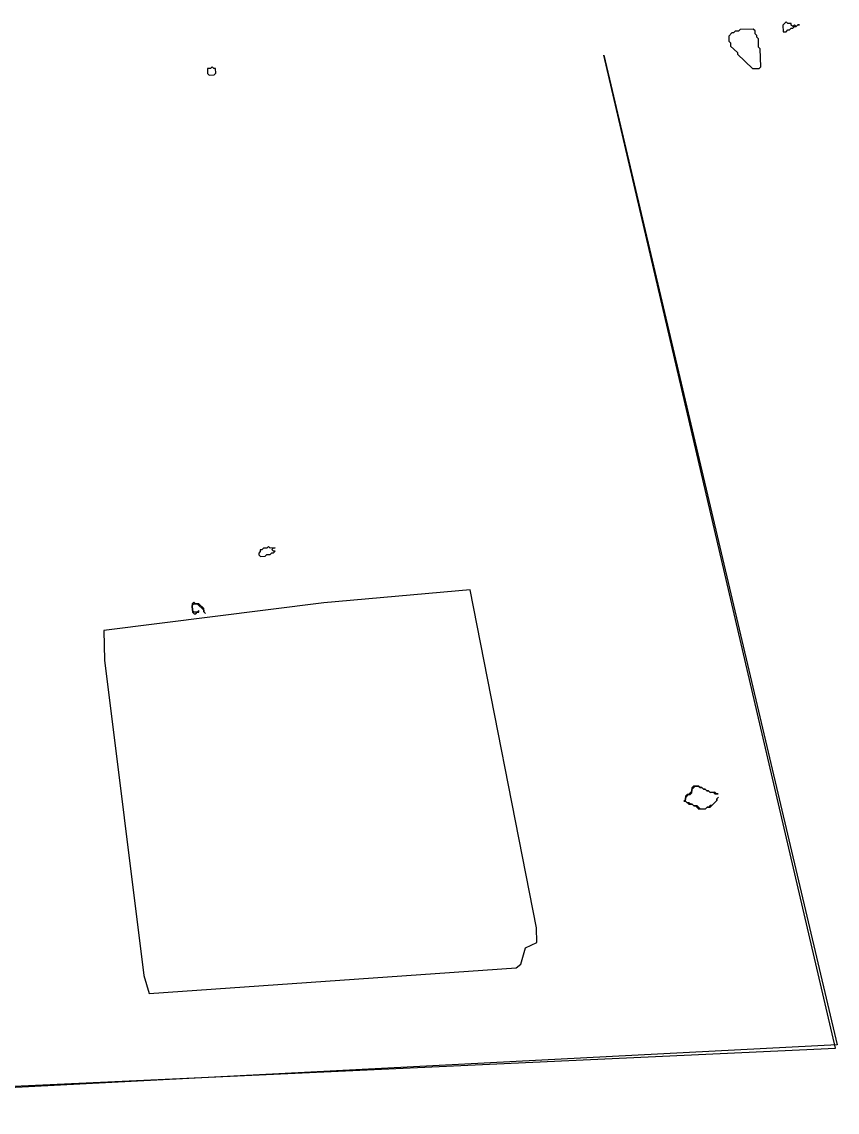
# Model space of a CAD drawing. Header units: inches. Extents: x 0 to 115, y 0 to 66.
# Drawn here: x 85.16 to 115.07, y 24.58 to 64.58 of the extents above; entities that cross this region are included whole.
import ezdxf

# ---------------------------------------------------------------- set-up
doc = ezdxf.new("R2010")
doc.units = ezdxf.units.IN

msp = doc.modelspace()

# ---------------------------------------------------------------- linework, layer by layer
for points in [[(113.083, 64.218), (113.204, 64.221), (113.263, 64.283), (113.324, 64.284), (113.383, 64.346), (113.443, 64.347), (113.502, 64.408), (113.563, 64.41), (113.622, 64.471), (113.682, 64.473), (113.622, 64.471), (113.563, 64.41), (113.501, 64.469), (113.442, 64.407), (113.38, 64.466), (113.379, 64.527), (113.258, 64.524), (113.197, 64.583), (113.078, 64.46)], [(111.211, 64.179), (111.093, 64.056), (111.097, 63.875), (111.159, 63.816), (111.161, 63.695), (111.408, 63.458), (111.409, 63.398), (111.964, 62.866), (112.205, 62.871), (112.265, 62.933), (112.251, 63.597), (112.189, 63.656), (112.183, 63.958), (112.121, 64.017), (112.12, 64.077), (112.058, 64.137), (112.056, 64.257), (111.994, 64.316), (111.511, 64.306), (111.452, 64.245), (111.331, 64.242), (111.272, 64.18)], [(106.516, 63.356), (115.07, 27.046), (83.75, 25.423), (83.768, 24.577), (83.809, 25.484), (115.013, 26.923)], [(92.269, 62.876), (92.209, 62.875), (92.147, 62.934), (92.088, 62.872), (91.967, 62.87), (91.971, 62.689), (92.033, 62.63), (92.214, 62.633), (92.273, 62.695)], [(94.45, 45.281), (94.269, 45.277), (94.207, 45.337), (94.148, 45.275), (94.027, 45.272), (93.968, 45.211), (93.908, 45.209), (93.909, 45.149), (93.85, 45.087), (93.851, 45.027), (93.913, 44.968), (94.094, 44.972), (94.153, 45.033), (94.274, 45.036), (94.333, 45.098), (94.393, 45.099), (94.452, 45.16), (94.392, 45.159), (94.33, 45.218), (94.39, 45.28)], [(101.611, 43.74), (96.244, 43.265), (88.17, 42.25), (88.193, 41.163), (89.643, 29.594), (89.839, 28.934), (103.291, 29.88), (103.469, 30.004), (103.638, 30.612), (104.057, 30.802), (104.046, 31.346)], [(91.412, 43.224), (91.418, 42.922), (91.48, 42.863), (91.54, 42.864), (91.599, 42.926), (91.66, 42.927), (91.659, 42.988), (91.599, 42.926), (91.479, 42.923), (91.417, 42.982), (91.413, 43.164), (91.472, 43.225), (91.593, 43.228), (91.84, 42.991), (91.841, 42.931), (91.903, 42.872), (91.841, 42.931), (91.838, 43.052), (91.654, 43.229), (91.533, 43.227), (91.471, 43.286)], [(109.446, 35.99), (109.506, 35.991), (109.63, 35.873), (109.75, 35.875), (109.812, 35.816), (109.872, 35.817), (109.996, 35.699), (110.237, 35.704), (110.296, 35.766), (110.417, 35.768), (110.654, 36.015), (110.652, 36.075), (110.711, 36.137), (110.652, 36.075), (110.654, 36.015), (110.476, 35.83), (110.416, 35.829), (110.357, 35.767), (110.296, 35.766), (110.237, 35.704), (110.056, 35.7), (109.933, 35.819), (109.812, 35.816), (109.75, 35.875), (109.69, 35.874), (109.628, 35.933), (109.568, 35.932), (109.506, 35.991), (109.504, 36.112), (109.622, 36.235), (109.682, 36.236), (109.741, 36.298), (109.739, 36.419), (109.857, 36.542), (109.978, 36.545), (110.04, 36.485), (110.1, 36.487), (110.162, 36.428), (110.222, 36.429), (110.284, 36.37), (110.344, 36.371), (110.406, 36.312), (110.526, 36.314), (110.588, 36.255), (110.709, 36.258), (110.649, 36.257), (110.587, 36.316), (110.406, 36.312), (110.344, 36.371), (110.284, 36.37), (110.222, 36.429), (110.162, 36.428), (110.1, 36.487), (110.04, 36.485), (109.978, 36.545), (109.797, 36.541), (109.738, 36.479), (109.74, 36.358), (109.622, 36.235), (109.562, 36.234), (109.502, 36.172), (109.505, 36.051)]]:
    msp.add_lwpolyline(points, close=True)

doc.saveas('drawing.dxf')
